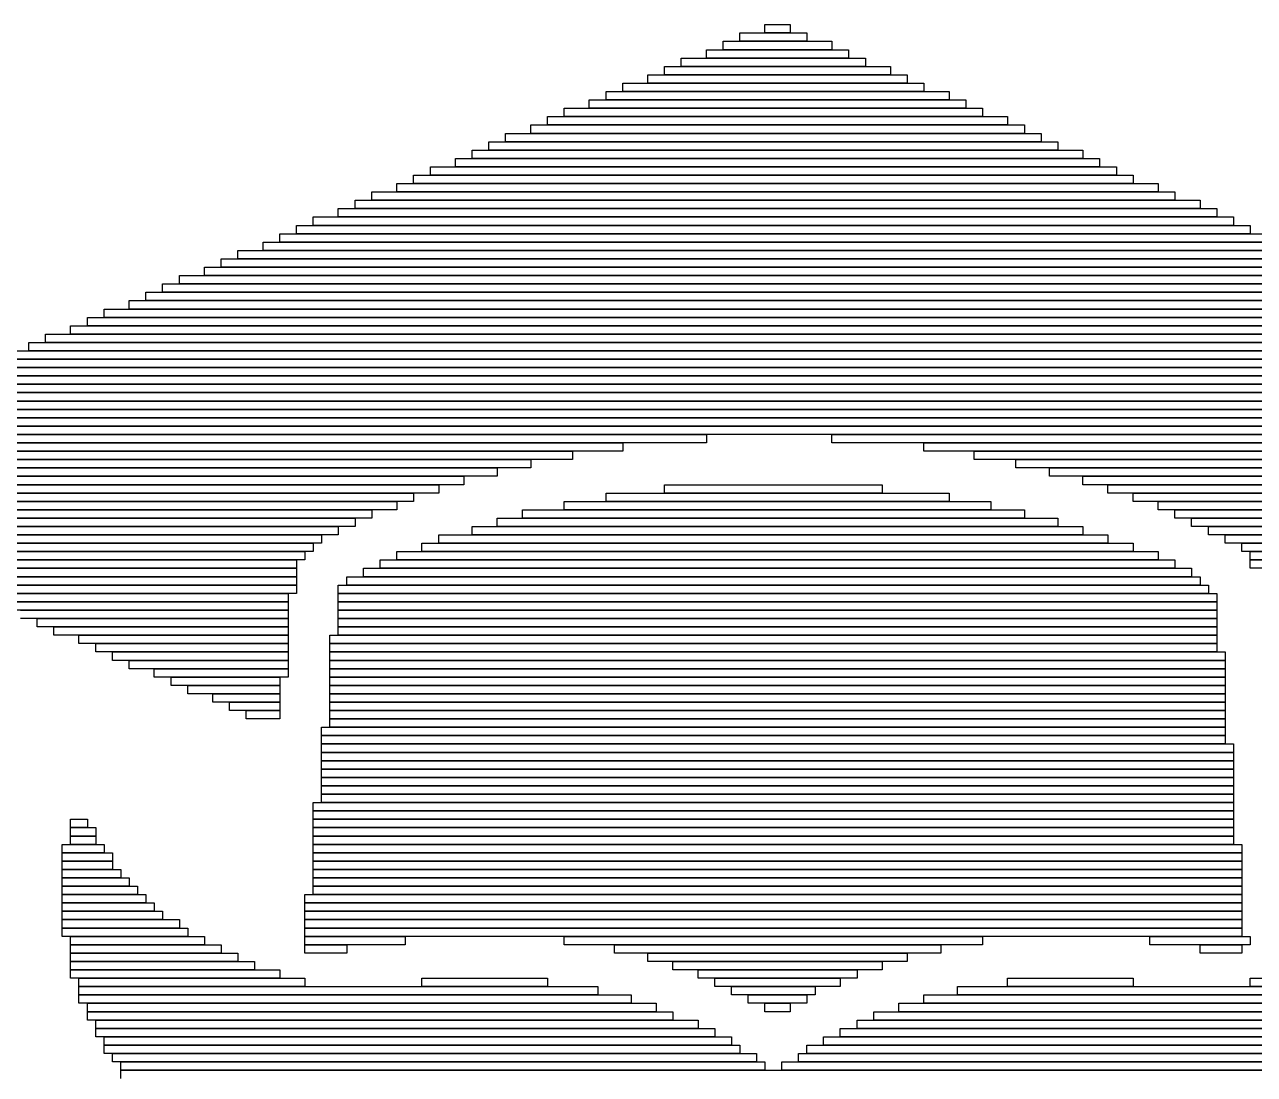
# Model space of a CAD drawing. Extents: x 92 to 1005, y 17 to 1009.
# Drawn here: x 678.5 to 825.5, y 862.5 to 988 of the extents above; entities that cross this region are included whole.
import ezdxf

# ---------------------------------------------------------------- set-up
doc = ezdxf.new("R2010")
doc.units = 0

msp = doc.modelspace()

# ---------------------------------------------------------------- linework, layer by layer
for p, q in [((767, 988), (770, 988)), ((767, 987), (767, 988)), ((770, 988), (770, 987)), ((764, 987), (772, 987)), ((764, 986), (764, 987)), ((770, 987), (767, 987)), ((772, 987), (772, 986)), ((760, 985), (777, 985)), ((760, 984), (760, 985)), ((762, 986), (775, 986)), ((762, 985), (762, 986)), ((775, 985), (762, 985)), ((772, 986), (764, 986)), ((775, 986), (775, 985)), ((777, 985), (777, 984)), ((757, 984), (779, 984)), ((757, 983), (757, 984)), ((777, 984), (760, 984)), ((779, 984), (779, 983)), ((753, 982), (784, 982)), ((753, 981), (753, 982)), ((755, 983), (782, 983)), ((755, 982), (755, 983)), ((782, 982), (755, 982)), ((779, 983), (757, 983)), ((782, 983), (782, 982)), ((784, 982), (784, 981)), ((750, 981), (786, 981)), ((750, 980), (750, 981)), ((784, 981), (753, 981)), ((786, 981), (786, 980)), ((748, 980), (789, 980)), ((748, 979), (748, 980)), ((786, 980), (750, 980)), ((789, 980), (789, 979)), ((743, 978), (793, 978)), ((743, 977), (743, 978)), ((746, 979), (791, 979)), ((746, 978), (746, 979)), ((791, 978), (746, 978)), ((789, 979), (748, 979)), ((791, 979), (791, 978)), ((793, 978), (793, 977)), ((741, 977), (796, 977)), ((741, 976), (741, 977)), ((793, 977), (743, 977)), ((796, 977), (796, 976)), ((736, 975), (800, 975)), ((736, 974), (736, 975)), ((739, 976), (798, 976)), ((739, 975), (739, 976)), ((798, 975), (739, 975)), ((796, 976), (741, 976)), ((798, 976), (798, 975)), ((800, 975), (800, 974)), ((734, 974), (802, 974)), ((734, 973), (734, 974)), ((800, 974), (736, 974)), ((802, 974), (802, 973)), ((730, 972), (807, 972)), ((730, 971), (730, 972)), ((732, 973), (805, 973)), ((732, 972), (732, 973)), ((805, 972), (732, 972)), ((802, 973), (734, 973)), ((805, 973), (805, 972)), ((807, 972), (807, 971)), ((727, 971), (809, 971)), ((727, 970), (727, 971)), ((807, 971), (730, 971)), ((809, 971), (809, 970)), ((723, 969), (814, 969)), ((723, 968), (723, 969)), ((725, 970), (811, 970)), ((725, 969), (725, 970)), ((811, 969), (725, 969)), ((809, 970), (727, 970)), ((811, 970), (811, 969)), ((814, 969), (814, 968)), ((720, 968), (816, 968)), ((720, 967), (720, 968)), ((814, 968), (723, 968)), ((816, 968), (816, 967)), ((716, 966), (821, 966)), ((716, 965), (716, 966)), ((718, 967), (819, 967)), ((718, 966), (718, 967)), ((819, 966), (718, 966)), ((816, 967), (720, 967)), ((819, 967), (819, 966)), ((821, 966), (821, 965)), ((713, 965), (823, 965)), ((713, 964), (713, 965)), ((821, 965), (716, 965)), ((823, 965), (823, 964)), ((709, 963), (828, 963)), ((709, 962), (709, 963)), ((711, 964), (825, 964)), ((711, 963), (711, 964)), ((825, 963), (711, 963)), ((823, 964), (713, 964)), ((825, 964), (825, 963)), ((707, 962), (830, 962)), ((707, 961), (707, 962)), ((828, 962), (709, 962)), ((702, 960), (834, 960)), ((702, 959), (702, 960)), ((704, 961), (832, 961)), ((704, 960), (704, 961)), ((832, 960), (704, 960)), ((830, 961), (707, 961)), ((700, 959), (837, 959)), ((700, 958), (700, 959)), ((834, 959), (702, 959)), ((695, 957), (841, 957)), ((695, 956), (695, 957)), ((697, 958), (839, 958)), ((697, 957), (697, 958)), ((839, 957), (697, 957)), ((837, 958), (700, 958)), ((693, 956), (844, 956)), ((693, 955), (693, 956)), ((841, 956), (695, 956)), ((691, 955), (846, 955)), ((691, 954), (691, 955)), ((844, 955), (693, 955)), ((686, 953), (851, 953)), ((686, 952), (686, 953)), ((688, 954), (848, 954)), ((688, 953), (688, 954)), ((848, 953), (688, 953)), ((846, 954), (691, 954)), ((684, 952), (853, 952)), ((684, 951), (684, 952)), ((851, 952), (686, 952)), ((679, 950), (857, 950)), ((679, 949), (679, 950)), ((681, 951), (855, 951)), ((681, 950), (681, 951)), ((855, 950), (681, 950)), ((853, 951), (684, 951)), ((677, 949), (860, 949)), ((857, 949), (679, 949)), ((672, 947), (864, 947)), ((674, 948), (862, 948)), ((862, 947), (674, 947)), ((860, 948), (677, 948)), ((670, 946), (867, 946)), ((864, 946), (672, 946)), ((665, 944), (876, 944)), ((668, 945), (876, 945)), ((876, 944), (668, 944)), ((867, 945), (670, 945)), ((663, 943), (877, 943)), ((876, 943), (665, 943)), ((659, 941), (878, 941)), ((661, 942), (877, 942)), ((877, 941), (661, 941)), ((877, 942), (663, 942)), ((656, 940), (880, 940)), ((878, 940), (659, 940)), ((652, 938), (750, 938)), ((654, 939), (760, 939)), ((760, 938), (654, 938)), ((880, 939), (656, 939)), ((750, 938), (750, 937)), ((760, 939), (760, 938)), ((775, 939), (883, 939)), ((775, 938), (775, 939)), ((883, 938), (775, 938)), ((786, 938), (885, 938)), ((786, 937), (786, 938)), ((650, 937), (744, 937)), ((750, 937), (652, 937)), ((744, 937), (744, 936)), ((885, 937), (786, 937)), ((792, 937), (887, 937)), ((792, 936), (792, 937)), ((645, 935), (735, 935)), ((647, 936), (739, 936)), ((739, 935), (647, 935)), ((744, 936), (650, 936)), ((735, 935), (735, 934)), ((739, 936), (739, 935)), ((887, 936), (792, 936)), ((797, 936), (890, 936)), ((797, 935), (797, 936)), ((890, 935), (797, 935)), ((801, 935), (892, 935)), ((801, 934), (801, 935)), ((643, 934), (731, 934)), ((735, 934), (645, 934)), ((731, 934), (731, 933)), ((892, 934), (801, 934)), ((805, 934), (893, 934)), ((805, 933), (805, 934)), ((731, 933), (643, 933)), ((644, 933), (728, 933)), ((728, 932), (644, 932)), ((645, 932), (725, 932)), ((725, 932), (725, 931)), ((728, 933), (728, 932)), ((748, 932), (789, 932)), ((748, 931), (748, 932)), ((755, 933), (781, 933)), ((755, 932), (755, 933)), ((781, 932), (755, 932)), ((781, 933), (781, 932)), ((789, 932), (789, 931)), ((893, 933), (805, 933)), ((808, 933), (893, 933)), ((808, 932), (808, 933)), ((893, 932), (808, 932)), ((811, 932), (891, 932)), ((811, 931), (811, 932)), ((725, 931), (645, 931)), ((648, 931), (723, 931)), ((723, 931), (723, 930)), ((743, 931), (794, 931)), ((743, 930), (743, 931)), ((789, 931), (748, 931)), ((794, 931), (794, 930)), ((891, 931), (811, 931)), ((814, 931), (889, 931)), ((814, 930), (814, 931)), ((723, 930), (648, 930)), ((650, 930), (720, 930)), ((720, 930), (720, 929)), ((738, 930), (798, 930)), ((738, 929), (738, 930)), ((794, 930), (743, 930)), ((798, 930), (798, 929)), ((889, 930), (814, 930)), ((816, 930), (887, 930)), ((816, 929), (816, 930)), ((720, 929), (650, 929)), ((652, 929), (718, 929)), ((718, 928), (652, 928)), ((654, 928), (716, 928)), ((716, 928), (716, 927)), ((718, 929), (718, 928)), ((732, 928), (805, 928)), ((732, 927), (732, 928)), ((735, 929), (802, 929)), ((735, 928), (735, 929)), ((802, 928), (735, 928)), ((798, 929), (738, 929)), ((802, 929), (802, 928)), ((805, 928), (805, 927)), ((887, 929), (816, 929)), ((818, 929), (884, 929)), ((818, 928), (818, 929)), ((884, 928), (818, 928)), ((820, 928), (882, 928)), ((820, 927), (820, 928)), ((716, 927), (654, 927)), ((657, 927), (714, 927)), ((714, 927), (714, 926)), ((728, 927), (808, 927)), ((728, 926), (728, 927)), ((805, 927), (732, 927)), ((808, 927), (808, 926)), ((882, 927), (820, 927)), ((822, 927), (880, 927)), ((822, 926), (822, 927)), ((714, 926), (657, 926)), ((659, 926), (713, 926)), ((713, 925), (659, 925)), ((661, 925), (712, 925)), ((712, 925), (712, 924)), ((713, 926), (713, 925)), ((723, 925), (814, 925)), ((723, 924), (723, 925)), ((726, 926), (811, 926)), ((726, 925), (726, 926)), ((811, 925), (726, 925)), ((808, 926), (728, 926)), ((811, 926), (811, 925)), ((814, 925), (814, 924)), ((880, 926), (822, 926)), ((824, 926), (878, 926)), ((824, 925), (824, 926)), ((878, 925), (824, 925)), ((825, 925), (877, 925)), ((825, 924), (825, 925)), ((712, 924), (661, 924)), ((664, 924), (711, 924)), ((711, 924), (711, 923)), ((721, 924), (816, 924)), ((721, 923), (721, 924)), ((814, 924), (723, 924)), ((816, 924), (816, 923)), ((877, 924), (825, 924)), ((825, 924), (877, 924)), ((825, 923), (825, 924)), ((711, 923), (664, 923)), ((666, 923), (711, 923)), ((711, 922), (666, 922)), ((668, 922), (711, 922)), ((711, 923), (711, 922)), ((711, 922), (711, 921)), ((717, 922), (819, 922)), ((717, 921), (717, 922)), ((719, 923), (818, 923)), ((719, 922), (719, 923)), ((818, 922), (719, 922)), ((816, 923), (721, 923)), ((818, 923), (818, 922)), ((819, 922), (819, 921)), ((877, 923), (825, 923)), ((711, 921), (668, 921)), ((671, 921), (711, 921)), ((711, 921), (711, 920)), ((716, 921), (820, 921)), ((716, 920), (716, 921)), ((819, 921), (717, 921)), ((820, 921), (820, 920)), ((711, 920), (671, 920)), ((673, 920), (710, 920)), ((710, 919), (673, 919)), ((675, 919), (710, 919)), ((710, 920), (710, 919)), ((710, 919), (710, 918)), ((820, 920), (716, 920)), ((716, 920), (821, 920)), ((716, 919), (716, 920)), ((821, 919), (716, 919)), ((716, 919), (821, 919)), ((716, 918), (716, 919)), ((821, 920), (821, 919)), ((821, 919), (821, 918)), ((710, 918), (675, 918)), ((678, 918), (710, 918)), ((710, 918), (710, 917)), ((821, 918), (716, 918)), ((716, 918), (821, 918)), ((716, 917), (716, 918)), ((821, 918), (821, 917)), ((710, 917), (678, 917)), ((680, 917), (710, 917)), ((680, 916), (680, 917)), ((710, 916), (680, 916)), ((682, 916), (710, 916)), ((682, 915), (682, 916)), ((710, 917), (710, 916)), ((710, 916), (710, 915)), ((821, 917), (716, 917)), ((716, 917), (821, 917)), ((716, 916), (716, 917)), ((821, 916), (716, 916)), ((716, 916), (821, 916)), ((716, 915), (716, 916)), ((821, 917), (821, 916)), ((821, 916), (821, 915)), ((710, 915), (682, 915)), ((685, 915), (710, 915)), ((685, 914), (685, 915)), ((710, 915), (710, 914)), ((715, 915), (821, 915)), ((715, 914), (715, 915)), ((821, 915), (716, 915)), ((821, 915), (821, 914)), ((710, 914), (685, 914)), ((687, 914), (710, 914)), ((687, 913), (687, 914)), ((710, 913), (687, 913)), ((689, 913), (710, 913)), ((689, 912), (689, 913)), ((710, 914), (710, 913)), ((710, 913), (710, 912)), ((821, 914), (715, 914)), ((715, 914), (821, 914)), ((715, 913), (715, 914)), ((821, 913), (715, 913)), ((715, 913), (822, 913)), ((715, 912), (715, 913)), ((821, 914), (821, 913)), ((822, 913), (822, 912)), ((710, 912), (689, 912)), ((691, 912), (710, 912)), ((691, 911), (691, 912)), ((710, 912), (710, 911)), ((822, 912), (715, 912)), ((715, 912), (822, 912)), ((715, 911), (715, 912)), ((822, 912), (822, 911)), ((710, 911), (691, 911)), ((694, 911), (710, 911)), ((694, 910), (694, 911)), ((710, 910), (694, 910)), ((696, 910), (709, 910)), ((696, 909), (696, 910)), ((709, 910), (709, 909)), ((710, 911), (710, 910)), ((822, 911), (715, 911)), ((715, 911), (822, 911)), ((715, 910), (715, 911)), ((822, 910), (715, 910)), ((715, 910), (822, 910)), ((715, 909), (715, 910)), ((822, 911), (822, 910)), ((822, 910), (822, 909)), ((709, 909), (696, 909)), ((698, 909), (709, 909)), ((698, 908), (698, 909)), ((709, 909), (709, 908)), ((822, 909), (715, 909)), ((715, 909), (822, 909)), ((715, 908), (715, 909)), ((822, 909), (822, 908)), ((709, 908), (698, 908)), ((701, 908), (709, 908)), ((701, 907), (701, 908)), ((709, 907), (701, 907)), ((703, 907), (709, 907)), ((703, 906), (703, 907)), ((709, 908), (709, 907)), ((709, 907), (709, 906)), ((822, 908), (715, 908)), ((715, 908), (822, 908)), ((715, 907), (715, 908)), ((822, 907), (715, 907)), ((715, 907), (822, 907)), ((715, 906), (715, 907)), ((822, 908), (822, 907)), ((822, 907), (822, 906)), ((709, 906), (703, 906)), ((705, 906), (709, 906)), ((705, 905), (705, 906)), ((709, 906), (709, 905)), ((822, 906), (715, 906)), ((715, 906), (822, 906)), ((715, 905), (715, 906)), ((822, 906), (822, 905)), ((709, 905), (705, 905)), ((822, 905), (715, 905)), ((715, 905), (822, 905)), ((715, 904), (715, 905)), ((822, 905), (822, 904)), ((714, 904), (822, 904)), ((714, 903), (714, 904)), ((822, 903), (714, 903)), ((714, 903), (822, 903)), ((714, 902), (714, 903)), ((822, 904), (715, 904)), ((822, 904), (822, 903)), ((822, 903), (822, 902)), ((822, 902), (714, 902)), ((714, 902), (823, 902)), ((714, 901), (714, 902)), ((823, 902), (823, 901)), ((823, 901), (714, 901)), ((714, 901), (823, 901)), ((714, 900), (714, 901)), ((823, 900), (714, 900)), ((714, 900), (823, 900)), ((714, 899), (714, 900)), ((823, 901), (823, 900)), ((823, 900), (823, 899)), ((823, 899), (714, 899)), ((714, 899), (823, 899)), ((714, 898), (714, 899)), ((823, 899), (823, 898)), ((823, 898), (714, 898)), ((714, 898), (823, 898)), ((714, 897), (714, 898)), ((823, 897), (714, 897)), ((714, 897), (823, 897)), ((714, 896), (714, 897)), ((823, 898), (823, 897)), ((823, 897), (823, 896)), ((823, 896), (714, 896)), ((714, 896), (823, 896)), ((714, 895), (714, 896)), ((823, 896), (823, 895)), ((713, 895), (823, 895)), ((713, 894), (713, 895)), ((823, 894), (713, 894)), ((713, 894), (823, 894)), ((713, 893), (713, 894)), ((823, 895), (714, 895)), ((823, 895), (823, 894)), ((823, 894), (823, 893)), ((684, 893), (686, 893)), ((684, 892), (684, 893)), ((686, 893), (686, 892)), ((823, 893), (713, 893)), ((713, 893), (823, 893)), ((713, 892), (713, 893)), ((823, 893), (823, 892)), ((686, 892), (684, 892)), ((684, 892), (687, 892)), ((684, 891), (684, 892)), ((687, 891), (684, 891)), ((684, 891), (687, 891)), ((684, 890), (684, 891)), ((687, 892), (687, 891)), ((687, 891), (687, 890)), ((823, 892), (713, 892)), ((713, 892), (823, 892)), ((713, 891), (713, 892)), ((823, 891), (713, 891)), ((713, 891), (823, 891)), ((713, 890), (713, 891)), ((823, 892), (823, 891)), ((823, 891), (823, 890)), ((683, 890), (688, 890)), ((683, 889), (683, 890)), ((687, 890), (684, 890)), ((688, 890), (688, 889)), ((823, 890), (713, 890)), ((713, 890), (824, 890)), ((713, 889), (713, 890)), ((824, 890), (824, 889)), ((688, 889), (683, 889)), ((683, 889), (689, 889)), ((683, 888), (683, 889)), ((689, 888), (683, 888)), ((683, 888), (689, 888)), ((683, 887), (683, 888)), ((689, 889), (689, 888)), ((689, 888), (689, 887)), ((824, 889), (713, 889)), ((713, 889), (824, 889)), ((713, 888), (713, 889)), ((824, 888), (713, 888)), ((713, 888), (824, 888)), ((713, 887), (713, 888)), ((824, 889), (824, 888)), ((824, 888), (824, 887)), ((689, 887), (683, 887)), ((683, 887), (690, 887)), ((683, 886), (683, 887)), ((690, 887), (690, 886)), ((824, 887), (713, 887)), ((713, 887), (824, 887)), ((713, 886), (713, 887)), ((824, 887), (824, 886)), ((690, 886), (683, 886)), ((683, 886), (691, 886)), ((683, 885), (683, 886)), ((691, 885), (683, 885)), ((683, 885), (692, 885)), ((683, 884), (683, 885)), ((691, 886), (691, 885)), ((692, 885), (692, 884)), ((824, 886), (713, 886)), ((713, 886), (824, 886)), ((713, 885), (713, 886)), ((824, 885), (713, 885)), ((713, 885), (824, 885)), ((713, 884), (713, 885)), ((824, 886), (824, 885)), ((824, 885), (824, 884)), ((692, 884), (683, 884)), ((683, 884), (693, 884)), ((683, 883), (683, 884)), ((693, 884), (693, 883)), ((712, 884), (824, 884)), ((712, 883), (712, 884)), ((824, 884), (713, 884)), ((824, 884), (824, 883)), ((693, 883), (683, 883)), ((683, 883), (694, 883)), ((683, 882), (683, 883)), ((694, 882), (683, 882)), ((683, 882), (695, 882)), ((683, 881), (683, 882)), ((694, 883), (694, 882)), ((695, 882), (695, 881)), ((824, 883), (712, 883)), ((712, 883), (824, 883)), ((712, 882), (712, 883)), ((824, 882), (712, 882)), ((712, 882), (824, 882)), ((712, 881), (712, 882)), ((824, 883), (824, 882)), ((824, 882), (824, 881)), ((695, 881), (683, 881)), ((683, 881), (697, 881)), ((683, 880), (683, 881)), ((697, 881), (697, 880)), ((824, 881), (712, 881)), ((712, 881), (824, 881)), ((712, 880), (712, 881)), ((824, 881), (824, 880)), ((697, 880), (683, 880)), ((683, 880), (698, 880)), ((683, 879), (683, 880)), ((698, 880), (698, 879)), ((824, 880), (712, 880)), ((712, 880), (824, 880)), ((712, 879), (712, 880)), ((824, 880), (824, 879)), ((698, 879), (683, 879)), ((684, 879), (700, 879)), ((684, 878), (684, 879)), ((700, 878), (684, 878)), ((684, 878), (702, 878)), ((684, 877), (684, 878)), ((700, 879), (700, 878)), ((702, 878), (702, 877)), ((824, 879), (712, 879)), ((712, 879), (724, 879)), ((712, 878), (712, 879)), ((724, 878), (712, 878)), ((712, 878), (717, 878)), ((712, 877), (712, 878)), ((717, 878), (717, 877)), ((724, 879), (724, 878)), ((743, 879), (793, 879)), ((743, 878), (743, 879)), ((793, 878), (743, 878)), ((749, 878), (788, 878)), ((749, 877), (749, 878)), ((788, 878), (788, 877)), ((793, 879), (793, 878)), ((813, 879), (825, 879)), ((813, 878), (813, 879)), ((825, 878), (813, 878)), ((819, 878), (824, 878)), ((819, 877), (819, 878)), ((824, 878), (824, 877)), ((825, 879), (825, 878)), ((702, 877), (684, 877)), ((684, 877), (704, 877)), ((684, 876), (684, 877)), ((704, 877), (704, 876)), ((717, 877), (712, 877)), ((788, 877), (749, 877)), ((753, 877), (784, 877)), ((753, 876), (753, 877)), ((784, 877), (784, 876)), ((824, 877), (819, 877)), ((704, 876), (684, 876)), ((684, 876), (706, 876)), ((684, 875), (684, 876)), ((706, 875), (684, 875)), ((684, 875), (709, 875)), ((684, 874), (684, 875)), ((706, 876), (706, 875)), ((709, 875), (709, 874)), ((784, 876), (753, 876)), ((756, 876), (781, 876)), ((756, 875), (756, 876)), ((781, 875), (756, 875)), ((759, 875), (778, 875)), ((759, 874), (759, 875)), ((778, 875), (778, 874)), ((781, 876), (781, 875)), ((709, 874), (684, 874)), ((685, 874), (712, 874)), ((685, 873), (685, 874)), ((712, 874), (712, 873)), ((726, 874), (741, 874)), ((726, 873), (726, 874)), ((741, 874), (741, 873)), ((778, 874), (759, 874)), ((761, 874), (776, 874)), ((761, 873), (761, 874)), ((776, 874), (776, 873)), ((796, 874), (811, 874)), ((796, 873), (796, 874)), ((811, 874), (811, 873)), ((825, 874), (852, 874)), ((825, 873), (825, 874)), ((712, 873), (685, 873)), ((685, 873), (747, 873)), ((685, 872), (685, 873)), ((747, 872), (685, 872)), ((685, 872), (751, 872)), ((685, 871), (685, 872)), ((741, 873), (726, 873)), ((747, 873), (747, 872)), ((751, 872), (751, 871)), ((776, 873), (761, 873)), ((763, 873), (773, 873)), ((763, 872), (763, 873)), ((773, 872), (763, 872)), ((765, 872), (772, 872)), ((765, 871), (765, 872)), ((772, 872), (772, 871)), ((773, 873), (773, 872)), ((786, 872), (851, 872)), ((786, 871), (786, 872)), ((790, 873), (852, 873)), ((790, 872), (790, 873)), ((852, 872), (790, 872)), ((811, 873), (796, 873)), ((852, 873), (825, 873)), ((751, 871), (685, 871)), ((686, 871), (754, 871)), ((686, 870), (686, 871)), ((754, 871), (754, 870)), ((772, 871), (765, 871)), ((767, 871), (770, 871)), ((767, 870), (767, 871)), ((770, 871), (770, 870)), ((783, 871), (851, 871)), ((783, 870), (783, 871)), ((851, 871), (786, 871)), ((754, 870), (686, 870)), ((686, 870), (756, 870)), ((686, 869), (686, 870)), ((756, 869), (686, 869)), ((687, 869), (759, 869)), ((687, 868), (687, 869)), ((756, 870), (756, 869)), ((759, 869), (759, 868)), ((770, 870), (767, 870)), ((778, 869), (850, 869)), ((778, 868), (778, 869)), ((780, 870), (850, 870)), ((780, 869), (780, 870)), ((850, 869), (780, 869)), ((851, 870), (783, 870)), ((759, 868), (687, 868)), ((687, 868), (761, 868)), ((687, 867), (687, 868)), ((761, 868), (761, 867)), ((776, 868), (849, 868)), ((776, 867), (776, 868)), ((850, 868), (778, 868)), ((761, 867), (687, 867)), ((688, 867), (763, 867)), ((688, 866), (688, 867)), ((763, 866), (688, 866)), ((688, 866), (764, 866)), ((688, 865), (688, 866)), ((763, 867), (763, 866)), ((764, 866), (764, 865)), ((772, 866), (848, 866)), ((772, 865), (772, 866)), ((774, 867), (849, 867)), ((774, 866), (774, 867)), ((849, 866), (774, 866)), ((849, 867), (776, 867)), ((764, 865), (688, 865)), ((689, 865), (766, 865)), ((689, 864), (689, 865)), ((766, 865), (766, 864)), ((771, 865), (848, 865)), ((771, 864), (771, 865)), ((848, 865), (772, 865)), ((766, 864), (689, 864)), ((690, 864), (767, 864)), ((690, 863), (690, 864)), ((767, 863), (690, 863)), ((690, 863), (846, 863)), ((690, 862), (690, 863)), ((767, 864), (767, 863)), ((769, 864), (847, 864)), ((769, 863), (769, 864)), ((847, 863), (769, 863)), ((848, 864), (771, 864))]:
    msp.add_line(p, q)

doc.saveas('drawing.dxf')
